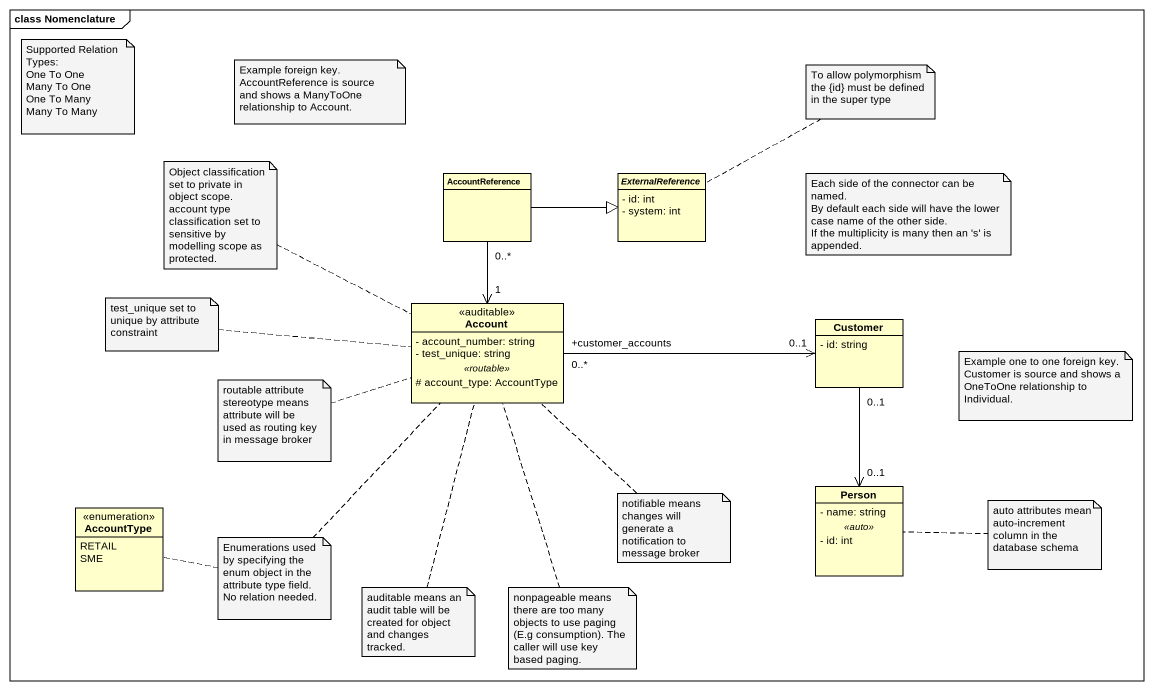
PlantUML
@startuml
mainframe class Nomenclature
hide circle
hide empty members
skinparam classAttributeIconSize 0
class AccountReference
abstract class ExternalReference {
  - id: int
  - system: int
}
class Account <<auditable>> {
  - account_number: string
  - test_unique: string
  .. <<routable>> ..
  # account_type: AccountType
}
class Customer {
  - id: string
}
enum AccountType {
  RETAIL
  SME
}
class "Person" as Person_ {
  - name: string
  .. <<auto>> ..
  - id: int
}
AccountReference -right-|> ExternalReference
AccountReference "0..*" --> "1" Account
Account "+customer_accounts\n0..*" -right-> "0..1" Customer
Customer "0..1" --> "0..1" Person_
note as N1
  Supported Relation Types:
  One To One
  Many To One
  One To Many
  Many To Many
end note
note as N2
  Example foreign key. AccountReference is source and shows a ManyToOne relationship to Account.
end note
note right of ExternalReference : To allow polymorphism the {id} must be defined in the super type
note left of Account : Object classification set to private in object scope. account type classification set to sensitive by modelling scope as protected.
note as N5
  Each side of the connector can be named.
  By default each side will have the lower case name of the other side.
  If the multiplicity is many then an 's' is appended.
end note
note left of Account : test_unique set to unique by attribute constraint
note left of Account : routable attribute stereotype means attribute will be used as routing key in message broker
note as N8
  Example one to one foreign key. Customer is source and shows a OneToOne relationship to Individual.
end note
note bottom of Account : notifiable means changes will generate a notification to message broker
note right of Person_ : auto attributes mean auto-increment column in the database schema
note as N11
  Enumerations used by specifying the enum object in the attribute type field. No relation needed.
end note
N11 .. Account
N11 .. AccountType
note bottom of Account : auditable means an audit table will be created for object and changes tracked.
note bottom of Account : nonpageable means there are too many objects to use paging (E.g consumption). The caller will use key based paging.
@enduml
